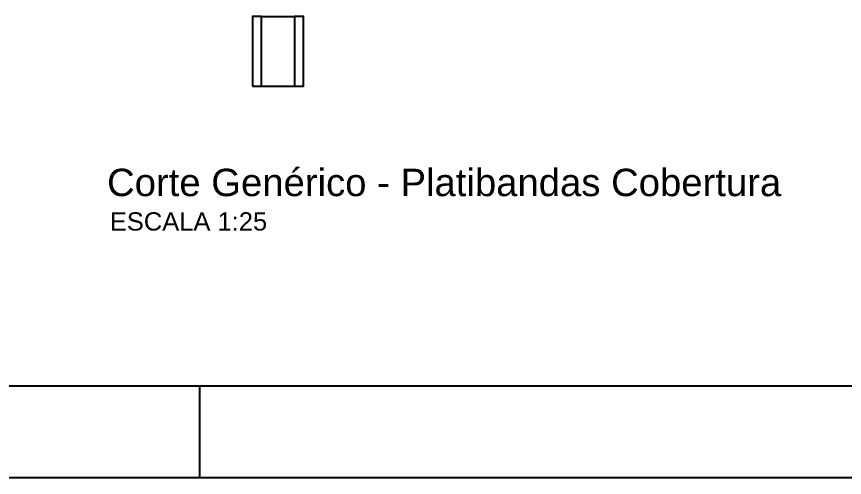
# Model space of a CAD drawing. Extents: x 0 to 119, y 0 to 84.
# Drawn here: x 42.89 to 51.96, y 0 to 5.04 of the extents above; entities that cross this region are included whole.
import ezdxf

# ---------------------------------------------------------------- set-up
doc = ezdxf.new("R2010")
doc.units = 0
doc.header["$MEASUREMENT"] = 0
for name, color, linetype in [('10', 252, 'CONTINUOUS'), ('24', 7, 'CONTINUOUS'), ('40', 7, 'CONTINUOUS'), ('7', 232, 'CONTINUOUS')]:
    doc.layers.add(name, color=color, linetype=linetype)
doc.styles.add('TQS_ARIAL', font='arial.ttf')

msp = doc.modelspace()

# ---------------------------------------------------------------- linework, layer by layer
at = {"layer": '10', "color": 252, "linetype": 'Continuous'}
for p, q in [((45.578972, 5.04285), (45.938972, 5.04285)), ((45.578972, 4.28285), (45.938972, 4.28285))]:
    msp.add_line(p, q, dxfattribs=at)
for points in [[(45.478972, 4.28285), (45.578972, 4.28285), (45.578972, 5.04285), (45.478972, 5.04285), (45.478972, 4.28285)], [(45.938972, 4.28285), (46.038972, 4.28285), (46.038972, 5.04285), (45.938972, 5.04285), (45.938972, 4.28285)]]:
    msp.add_lwpolyline(points, dxfattribs=at)
at = {"layer": '40', "linetype": 'Continuous'}
for p, q in [((44.9, 0.999998), (44.9, -0.000002)), ((0, 0), (117.9, -0.000002))]:
    msp.add_line(p, q, dxfattribs=at)
at = {"layer": '7', "color": 232, "linetype": 'Continuous'}
msp.add_line((117.9, 0.999998), (3, 0.999999), dxfattribs=at)

# ---------------------------------------------------------------- texts
at = {"layer": '24', "color": 7, "linetype": 'Continuous', "style": 'TQS_ARIAL'}
for s, height, p in [('Corte Genérico - Platibandas Cobertura', 0.3, (43.885999, 3.077972)), ('ESCALA 1:25', 0.2, (43.915764, 2.701291))]:
    msp.add_text(s, height=height, dxfattribs=at).set_placement(p)

doc.saveas('drawing.dxf')
